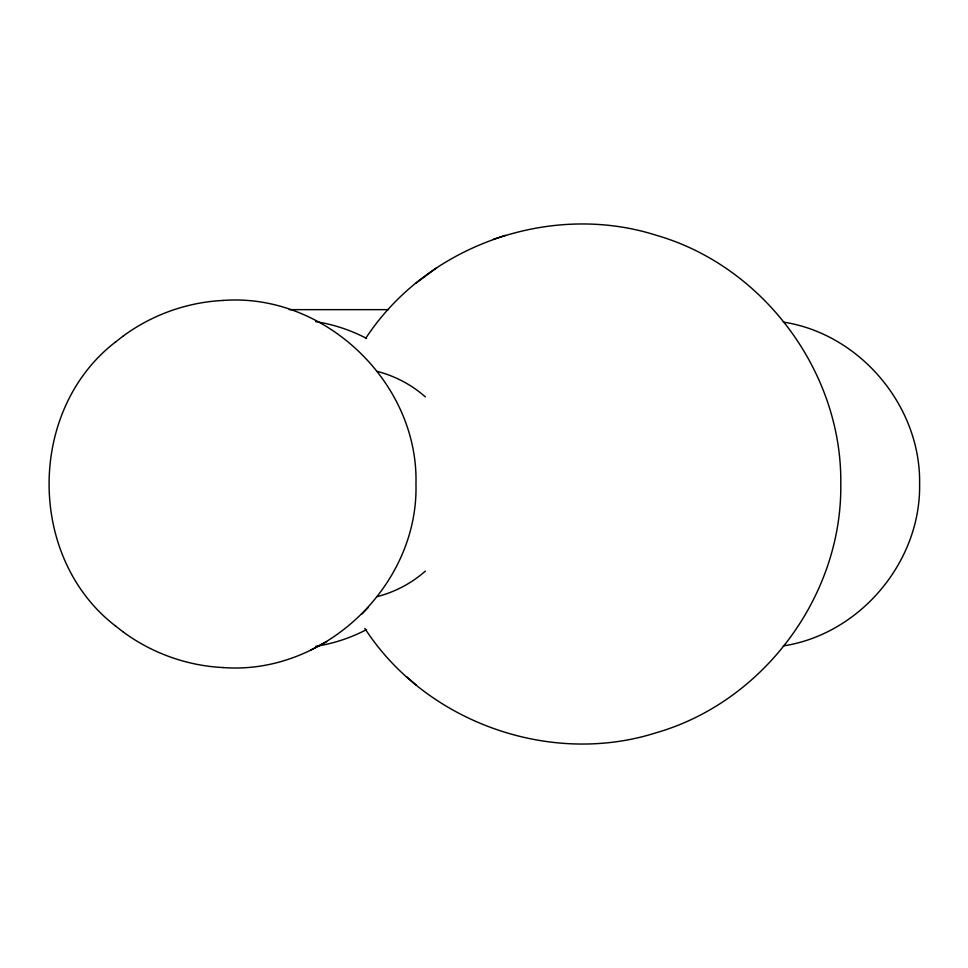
<?xml version="1.0" encoding="UTF-8"?>
<svg xmlns="http://www.w3.org/2000/svg" width="968" height="968" viewBox="0 0 968 968"><rect width="100%" height="100%" fill="white"/><g stroke="black" fill="none" stroke-linecap="round" stroke-linejoin="round"><path stroke-width="1.45" d="M365.638 338.449C426.452 245.473 550.477 201.501 656.304 235.284C763.583 266.127 842.329 372.426 840.781 484C842.329 595.586 763.558 701.86 656.292 732.715C549.993 766.68 425.436 722.08 364.827 628.389M223.184 667.557C324.449 675.277 418.636 585.483 415.962 484C418.636 382.517 324.449 292.735 223.184 300.443M362.08 613.954L368.3 607.42M115.615 341.934C26.922 409.996 26.91 558.028 115.628 626.066M425.388 571.059C411.521 583.377 394.629 592.21 376.649 596.748M115.628 341.934L122.73 336.392M416.059 283.092L436.532 267.894M122.742 336.392C151.71 314.854 187.114 302.197 223.16 300.443M326.627 641.627L310.728 650.133M366.582 629.575C350.706 637.9 333.452 643.599 315.737 646.37M493.353 239.29L505.453 235.284M783.318 645.91C860.116 634.185 921.052 561.646 919.6 484C921.052 406.354 860.116 333.815 783.318 322.09M289.287 309.651L388.495 309.651M223.16 667.557C187.102 665.803 151.71 653.134 122.73 631.608M315.737 321.63C333.452 324.401 350.706 330.1 366.582 338.425M376.649 371.252C394.629 375.79 411.521 384.623 425.388 396.94M115.615 626.066L122.742 631.608M406.403 676.571L416.059 684.908"/></g></svg>
